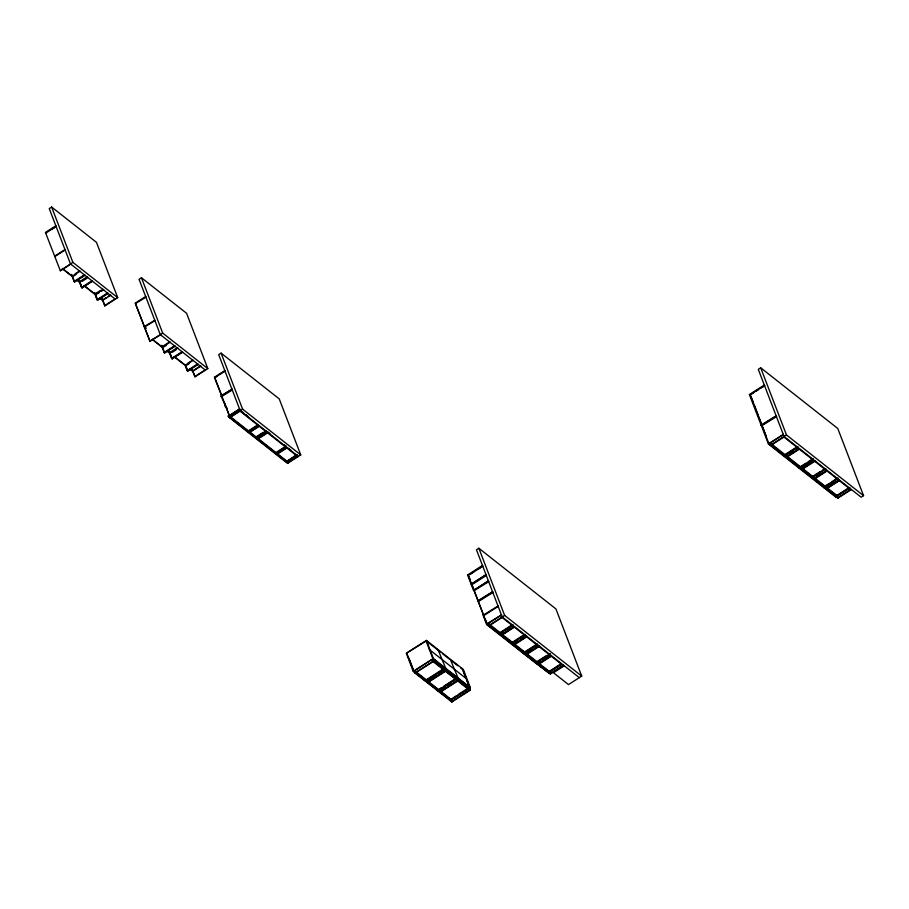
<?xml version="1.0" encoding="UTF-8"?>
<svg xmlns="http://www.w3.org/2000/svg" width="909" height="909" viewBox="0 0 909 909"><rect width="100%" height="100%" fill="white"/><g stroke="black" fill="none" stroke-linecap="round" stroke-linejoin="round"><path stroke-width="1.36" d="M101.717 298.038L104.899 305.844L117.704 297.652L96.468 242.339L51.643 207.047L49.245 208.593L70.47 263.894L115.295 299.186M55.847 225.784L45.45 232.443L60.346 270.768L70.743 264.11M51.654 229.363L56.267 226.409L45.87 233.056M117.704 297.652L72.879 262.36L60.346 270.768M75.333 273.677L78.799 271.461M80.106 271.132L72.027 276.302L62.551 268.848M73.72 275.995L76.026 274.507M84.435 274.893L74.038 281.54L74.583 281.972L84.969 275.313M84.696 275.097L74.311 281.756L71.55 275.075M87.48 276.643L79.39 281.824L77.401 280.256M87.628 277.052L79.549 282.222L76.561 279.87M82.401 281.176L87.014 278.211M79.128 281.131L81.56 287.46L91.945 280.813M92.218 281.017L81.833 287.676L79.344 281.199M81.56 287.46L82.094 287.892L92.491 281.233M100.717 290.369L94.945 294.062L84.219 285.619M103.183 289.289L95.104 294.471L84.378 286.028M96.797 294.152L99.104 292.675M101.41 291.198L103.728 289.721M94.627 293.232L97.115 299.709L107.501 293.05M107.773 293.266L97.377 299.925L94.9 293.448M97.115 299.709L97.649 300.14L108.046 293.482M105.933 297.766L102.467 299.993L100.467 298.413M108.239 296.289L110.546 294.811M110.705 295.22L102.615 300.39L99.626 298.038M191.833 368.986L195.015 376.792L207.809 368.599L186.584 313.287L141.463 277.768L139.054 279.302L160.279 334.614L205.411 370.133M104.626 305.629L115.023 298.97M145.656 296.504L135.259 303.151L149.894 341.261L160.552 334.819M149.894 341.261L162.688 333.069L207.809 368.599M168.915 342.409L161.984 346.852L152.303 339.227M170.222 342.079L162.143 347.249L152.451 339.625M163.836 346.943L166.142 345.454M161.666 346.022L164.154 352.487L174.539 345.84M164.415 352.703L174.812 346.045M164.154 352.487L164.688 352.919L175.085 346.261M177.585 347.59L169.506 352.772L167.506 351.204M177.744 347.999L169.665 353.169L166.665 350.817M172.505 352.124L175.971 349.897M169.244 352.078L171.676 358.407L182.061 351.76M182.334 351.965L171.937 358.623L169.46 352.147M171.676 358.407L172.21 358.839L182.607 352.181M187.368 363.532L191.981 360.578M193.299 360.237L185.209 365.418L174.494 356.976M186.913 365.1L189.22 363.623M174.335 356.567L185.061 365.009L187.22 370.656L197.617 363.998M197.889 364.214L187.493 370.872L185.004 364.395M187.22 370.656L187.765 371.088L198.162 364.429M200.662 365.759L192.583 370.94L190.583 369.361M200.821 366.168L192.731 371.338L189.742 368.986M255.202 436.831L228.761 416.015L229.363 417.583L287.494 463.351L300.731 454.886L279.245 398.903L221.103 353.135L218.705 354.68L240.192 410.652L298.322 456.42M194.742 376.576L205.139 369.918M224.807 370.577L214.41 377.224L221.716 395.756M217.149 376.36L214.569 377.633L225.227 371.19M221.16 396.222L231.988 389.291M221.33 396.676L232.42 389.904M232.102 389.097L221.012 395.824L225.568 406.289M297.288 455.136L287.062 461.295L287.926 463.079L228.329 416.299L239.703 408.891M228.329 416.299L239.59 409.084M229.363 417.583L242.589 409.107L300.731 454.886M230.068 417.515L240.021 411.141M257.281 425.219L248.43 430.889L249.032 432.457L258.997 426.071M248.702 431.105L257.554 425.435M249.305 432.661L259.27 426.287M263.235 432.366L256.304 436.809L256.849 437.229M266.428 430.832L256.463 437.206L257.065 438.774L267.03 432.4M265.996 431.491L255.713 437.57L263.36 443.592M264.758 432.673L257.008 437.638L230.295 416.606M267.735 432.332L256.906 439.263L256.304 437.706M257.611 439.206L267.564 432.832M285.937 446.194L275.972 452.568L276.575 454.136L286.54 447.762M277.347 452.08L286.199 446.41M286.801 447.978L276.847 454.352L276.245 452.784M296.141 454.977L287.176 461.113M296.186 455.841L287.324 461.511L257.826 438.286M287.664 462.863L297.618 456.488L297.016 454.92M564.273 665.808L553.445 672.74L568.489 684.579L581.715 676.114L555.933 608.939L478.861 548.252L476.452 549.797L502.234 616.972L579.306 677.648M760.697 367.804L758.288 369.338L784.069 436.513L861.141 497.189L863.55 495.655L837.768 428.48L760.697 367.804L786.478 434.968L863.55 495.655M482.474 565.466L467.601 574.988L473.555 590.509L488.428 580.987M764.299 385.018L749.391 394.563L768.446 444.058L835.746 497.041L849.029 488.542M749.539 394.972L764.73 385.632M470.68 573.909L474.009 571.772M478.452 568.932L481.781 566.796M751.402 394.165L753.629 392.745M755.845 391.313L758.072 389.893M761.401 387.768L763.617 386.336M471.169 584.282L486.042 574.761M478.168 601.11L492.598 591.873M761.117 425.105L776.297 415.765M761.265 425.514L776.184 415.958M441.24 691.624L451.5 699.703L470.317 687.659L463.329 669.467L426.423 640.413L406.312 653.287L413.288 671.467L450.637 700.26L448.58 698.635M761.424 425.912L776.604 416.572M426.264 640.902L406.743 653.014L413.72 671.194L416.799 673.614M429.4 649.583L466.317 678.637M438.297 650.378L445.705 668.285L426.889 680.33L427.65 682.295M413.288 671.467L433.4 658.593L470.317 687.659M498.189 605.917L483.054 615.223L486.61 624.517L501.484 614.995M768.446 444.058L783.319 434.547M414.913 672.887L433.286 661.116L470.203 690.181L451.818 701.953L414.913 672.887L414.152 670.922L421.333 676.569M495.087 629.335L487.917 623.688L488.667 625.653L504.643 615.427L581.715 676.114M786.478 434.968L770.502 445.205L769.753 443.228L774.15 446.694M415.618 672.819L433.127 661.604M489.372 625.597L502.075 617.461M771.207 445.137L783.91 437.002M450.591 660.059L458.011 677.966L437.899 690.84M425.605 680.262L444.842 667.945M500.041 632.607L512.256 624.778M442.967 669.649L426.616 680.114L427.378 682.08L444.887 670.865L444.137 668.899L444.671 669.319M513.085 624.756L500.382 632.88L501.132 634.857L513.835 626.721M425.594 681.159L422.946 678.455M498.916 634.209L499.2 633.528M500.461 633.221L512.676 625.403M428.332 679.796L436.502 674.558M438.842 673.058L442.342 670.819M489.372 624.222L500.927 633.312L503.234 631.835M506.699 629.619L509.006 628.13M427.219 682.568L445.592 670.808L444.842 668.831M500.973 635.346L514.539 626.653M445.433 671.296L427.923 682.511L427.162 680.534L415.618 671.444M514.38 627.153L501.677 635.277L500.927 633.312M784.978 454.602L797.193 446.773M798.034 446.751L785.331 454.875L786.08 456.852L798.784 448.716M783.865 456.204L797.148 447.694M789.33 453.091L792.796 450.864M785.921 457.341L799.488 448.648M786.626 457.272L799.329 449.137M439.036 689.227L441.297 687.772M443.569 686.329L453.75 679.807M512.346 642.288L522.334 635.891M456.443 678.591L438.922 689.795L439.683 691.772L457.193 680.557M525.391 634.437L512.687 642.572L513.437 644.538L526.141 636.414M511.222 643.89L524.982 635.084M440.638 689.476L444.137 687.238M447.637 684.988L449.978 683.5M501.677 633.903L513.221 642.993L516.687 640.777M521.312 637.823L523.618 636.345M439.513 692.26L457.897 680.489L457.147 678.523M513.278 645.038L526.845 636.345M440.217 692.192L457.738 680.977M526.686 636.834L513.983 644.97L513.221 642.993M800.397 466.737L805.953 463.181M808.169 461.761L811.51 459.624M813.441 458.886L800.749 467.021L801.499 468.987L814.203 460.852M799.284 468.34L813.044 459.534M802.442 466.703L811.68 460.795M801.34 469.476L814.907 460.795M814.748 461.283L802.045 469.419L801.284 467.442L786.694 455.954M455.863 696.01L450.478 699.85M458.136 694.567L466.056 689.488M524.641 651.98L536.855 644.151M537.685 644.129L524.993 652.253L525.743 654.23L538.446 646.094M523.527 653.582L537.287 644.776M527.834 651.208L531.299 648.992M534.765 646.765L537.083 645.288M469.498 690.238L451.989 701.453L451.228 699.487L469.01 688.488M525.584 654.719L539.151 646.026M538.992 646.526L526.288 654.65L525.527 652.685M812.703 476.418L820.475 471.441M822.702 470.021L824.918 468.601M825.747 468.567L813.044 476.702L813.805 478.679L826.508 470.544M811.589 478.032L811.862 477.35M813.135 477.043L825.349 469.214M817.055 474.907L820.52 472.691M827.213 470.476L813.646 479.168L812.885 477.191L810.839 475.577M827.054 470.964L814.35 479.1L813.589 477.134L803.067 468.851M536.946 661.661L545.832 655.98M486.61 624.517L535.833 663.263L536.105 662.593M537.378 662.275L549.116 654.764M515.005 644.401L537.833 662.377L540.139 660.888M542.457 659.411L548.229 655.719M537.889 664.411L551.456 655.719M551.297 656.207L538.594 664.343L537.833 662.377M826.122 485.395L829.451 483.27M831.667 481.838L837.223 478.293M823.895 487.713L837.166 479.213M815.373 478.532L825.895 486.815L828.201 485.338M830.508 483.861L835.132 480.906M825.951 488.849L839.518 480.168M839.348 480.656L826.645 488.792L825.895 486.815M549.252 671.353L560.353 664.24M548.468 672.535L535.856 663.229M561.148 664.24L549.593 671.637L550.354 673.603L563.057 665.468M468.033 574.715L487.054 624.244L548.57 672.683L561.41 664.456M563.762 665.411L550.195 674.092L488.667 625.653M836.859 495.439L849.074 487.622M849.904 487.588L837.2 495.723L837.962 497.689L850.665 489.565M851.369 489.497L837.803 498.189L768.878 443.785L762.174 425.821M750.3 394.87L761.867 425.014M783.433 434.354L769.003 443.592M783.149 435.036L783.638 436.786L850.938 489.769M770.446 443.172L770.934 444.921L838.234 497.905M771.286 443.819L785.865 455.307M826.701 487.451L837.473 495.939M776.354 448.432L778.559 450.171M787.364 457.102L799.477 466.647M801.613 468.317L808.783 473.964M814.941 478.804L816.986 480.429M819.043 482.043L825.19 486.883M827.349 488.576L829.497 490.281M831.655 491.974L837.041 496.212M777.536 450.319L787.444 458.125M802.636 470.078L799.715 468.067M807.76 474.123L810.839 476.543M816.986 481.384L822.122 485.417M829.553 491.28L831.712 492.973M833.871 494.666L836.178 496.768M146.076 297.118L135.418 303.561L144.542 326.831M482.895 566.091L468.465 575.329M486.156 574.579L471.714 583.817M486.463 575.374L472.032 584.623M488.542 580.794L474.112 590.043L472.862 586.794M488.849 581.601L474.146 590.634L478.02 600.713L492.723 591.679M65.118 249.464L54.733 256.122M154.928 320.184L144.27 326.615L146.349 328.251M65.278 249.873L54.881 256.531M155.087 320.582L144.429 327.024L150.167 341.477M493.03 592.486L478.327 601.519L483.486 614.95M498.337 606.326L483.906 615.563M62.391 268.439L71.868 275.904M501.598 614.814L486.894 623.835L489.974 626.256M501.325 615.495L501.802 617.245L563.33 665.683M239.419 409.573L239.76 410.925L297.891 456.704M241.362 411.095L243.555 412.834M245.76 414.572L247.964 416.299M267.791 431.911L269.973 433.627M284.176 444.808L286.358 446.535M288.551 448.251L290.732 449.966M222.023 396.563L229.307 415.549L224.455 402.892M225.137 406.573L227.284 408.255M229.466 415.958L229.795 417.311M257.395 438.558L286.892 461.783M228.17 415.89L240.294 425.435M246.896 430.639L249.1 432.366M251.304 434.104L254.611 436.706M273.2 451.341L284.119 459.943M488.622 623.619L489.099 625.381L550.627 673.819L549.865 671.842L538.582 662.968M497.143 630.948L500.223 633.38M505.347 637.414L511.494 642.254M514.574 644.674L524.823 652.753M526.879 654.366L533.026 659.207M535.083 660.82L537.128 662.434M539.185 664.047L541.23 665.661M543.287 667.274L549.434 672.126M494.076 629.494L499.473 633.743M503.302 636.755L507.404 639.981M513.551 644.833L511.653 643.617M525.856 654.514L523.959 653.298M533.038 660.161L535.083 661.775M541.23 666.627L546.366 670.66M440.342 651.992L425.991 640.686L432.968 658.866L469.873 687.931L462.897 669.751L460.852 668.138M442.388 653.605L449.569 659.252M451.625 660.866L457.772 665.718M433.082 658.684L413.834 671.001M433.843 659.275L435.888 660.888M443.069 666.536L445.274 668.558M451.273 673.001L454.341 675.421M459.465 679.455L463.567 682.682M432.377 659.639L432.854 661.4L469.771 690.454M435.172 661.843L442.353 667.501M445.433 669.922L450.557 673.955M452.602 675.569L458.761 680.409M460.806 682.023L467.987 687.681M414.856 670.853L415.345 672.615L452.25 701.668L451.5 699.703M427.912 681.136L439.467 690.226M423.378 678.182L426.457 680.602M431.582 684.636L438.763 690.295M440.808 691.908L446.967 696.749M449.012 698.362L451.069 699.975L451.818 701.953M418.697 674.83L421.765 677.25M427.923 682.091L429.968 683.704M436.127 688.545L438.331 690.567L431.15 684.92M444.331 695.01L446.376 696.624M418.844 675.228L420.901 676.841M440.376 692.181L446.535 697.021M825.622 486.61L826.383 488.576M813.316 476.918L814.078 478.884M801.011 467.226L801.772 469.203M750.8 396.188L753.311 402.732M754.322 405.357L757.845 414.527M758.845 417.151L761.356 423.696M762.662 427.082L766.071 435.979M537.56 662.161L538.321 664.127M525.254 652.469L526.016 654.446M478.861 548.252L504.643 615.427M512.96 642.788L513.71 644.754M500.654 633.096L501.404 635.073M468.93 576.545L470.328 580.181M485.304 619.199L486.701 622.835M463.113 670.808L465.556 677.16M466.533 679.693L468.964 686.045M470.203 690.181L469.442 688.204L432.536 659.15L433.286 661.116M456.704 678.796L457.466 680.773M449.205 697.93L450.205 700.532M426.423 640.413L433.4 658.593M439.195 690.011L439.956 691.988M408.959 658.309L413.345 669.728M221.103 353.135L242.589 409.107M215.331 379.121L221.217 394.472M192.583 370.463L195.015 376.792M185.334 364.759L187.765 371.088M141.463 277.768L162.688 333.069M169.733 352.362L172.21 358.839M161.779 345.318L164.688 352.919M101.99 298.243L104.899 305.844M94.741 292.539L97.649 300.14M51.643 207.047L72.879 262.36M79.617 281.415L82.094 287.892M71.663 274.37L74.583 281.972M549.99 653.81L537.287 661.945L538.048 663.911L550.752 655.787L549.99 653.81M838.053 478.259L825.349 486.395L826.111 488.36L838.814 480.225L838.053 478.259"/></g></svg>
